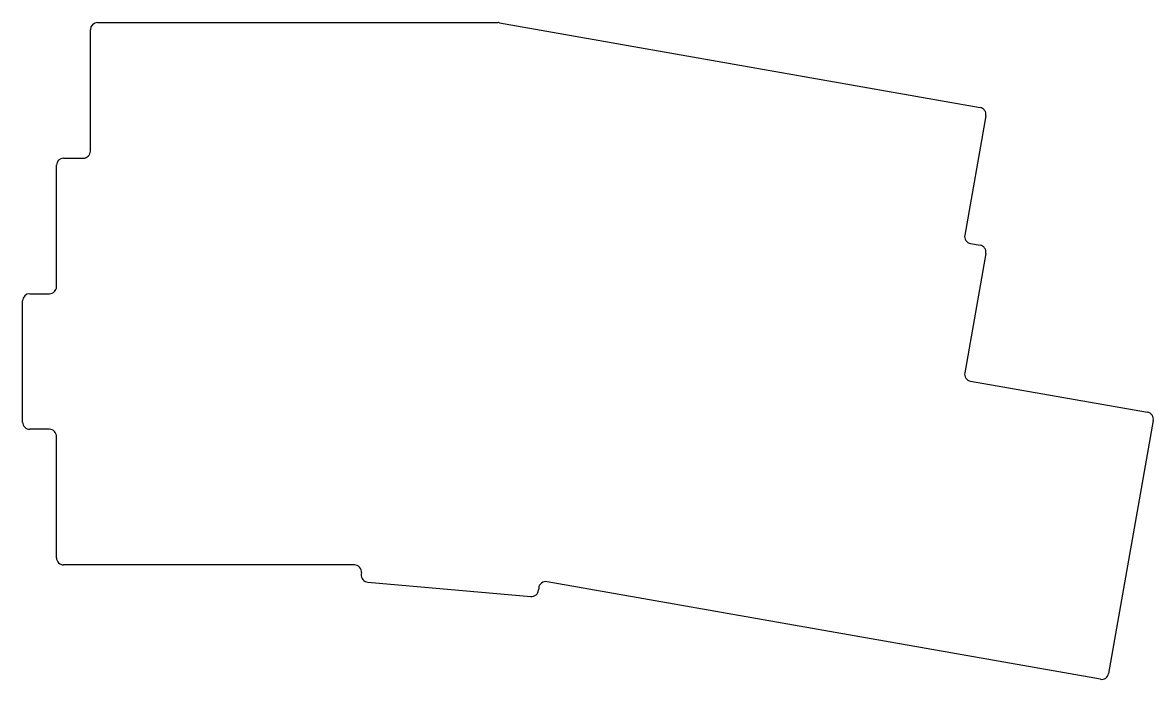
# Model space of a CAD drawing. Extents: x -24 to 135, y -83 to 10.
import ezdxf

# ---------------------------------------------------------------- set-up
doc = ezdxf.new("R2010")
doc.units = 0
doc.layers.add('BLACK', color=7, linetype='CONTINUOUS')

msp = doc.modelspace()

# ---------------------------------------------------------------- linework, layer by layer
at = {"layer": 'BLACK', "linetype": 'CONTINUOUS'}
for p, q in [((-14.2875, -8.525), (-14.2875, 8.525)), ((-13.2875, 9.525), (43.0125, 9.525)), ((43.1861, 9.5098), (110.703, -2.3952)), ((111.514, -3.5537), (108.553, -20.3447)), ((-18.05, -9.525), (-15.2875, -9.525)), ((-19.05, -27.575), (-19.05, -10.525)), ((109.365, -21.5031), (110.703, -21.7391)), ((111.514, -22.8976), (108.553, -39.6885)), ((-22.8125, -28.575), (-20.05, -28.575)), ((-23.8125, -46.625), (-23.8125, -29.575)), ((109.365, -40.847), (134.226, -45.2308)), ((-20.05, -47.625), (-22.8125, -47.625)), ((135.037, -46.3892), (128.769, -81.9408)), ((-19.05, -65.675), (-19.05, -48.625)), ((22.7943, -66.675), (-18.05, -66.675)), ((23.7905, -67.7622), (23.7677, -68.0222)), ((24.6768, -69.1055), (47.5892, -71.1101)), ((127.61, -82.7519), (49.8652, -69.0434)), ((48.6953, -69.941), (48.6726, -70.201))]:
    msp.add_line(p, q, dxfattribs=at)
at = {"layer": 'BLACK'}
for centre, radius, start, end in [((-13.2875, 8.525), 1, -270, -180), ((43.0125, 8.5253), 0.9997, 79.9976, 90.0007), ((110.529, -3.38), 0.9999, -10.004, 80.0055), ((-18.05, -10.525), 1, -270, -180), ((-15.2875, -8.525), 1, -90.0001, 0.000057), ((109.538, -20.5183), 1, -189.999, -99.9994), ((110.529, -22.7239), 1, -10.0017, 80.0001), ((-22.8125, -29.575), 1, -270, -180), ((-20.05, -27.575), 1, -90.0001, 0.000057), ((109.538, -39.8622), 1, -190, -99.9996), ((134.053, -46.2155), 0.9999, -10.0046, 80.0061), ((-22.8125, -46.625), 1, -180, -89.9999), ((-20.05, -48.625), 1, -0.000057, 90.0001), ((-18.05, -65.675), 1, -180, -89.9999), ((22.7943, -67.675), 1, -5.00009, 90.0009), ((24.7639, -68.1094), 0.9999, -185.005, -94.9989), ((49.6916, -70.0282), 1.0001, 80.0032, 175.001), ((47.6764, -70.1139), 1, -94.9998, -4.99953), ((127.784, -81.7671), 1.0001, -99.9952, -10.0004)]:
    msp.add_arc(centre, radius, start, end, dxfattribs=at)

doc.saveas('drawing.dxf')
